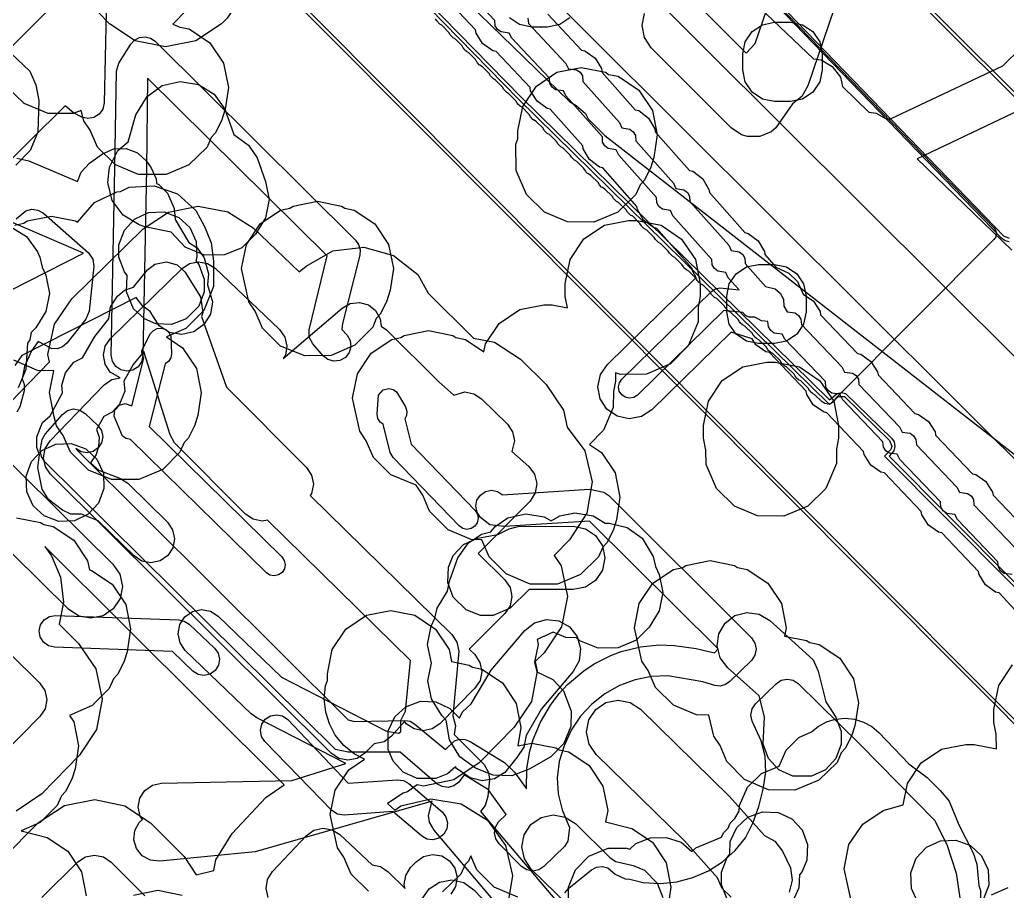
# Model space of a CAD drawing. Header units: metres. Extents: x -2677 to -840, y 169 to 1487.
# Drawn here: x -1801.8 to -1739.4, y 804.4 to 859.4 of the extents above; entities that cross this region are included whole.
import ezdxf

# ---------------------------------------------------------------- set-up
doc = ezdxf.new("R2010")
doc.units = ezdxf.units.M
doc.layers.add('AI_GREENING_EXCLUSIONS', color=1, linetype='Continuous')
doc.layers.add('AI_GREENING_LAWN', color=82, linetype='Continuous')

msp = doc.modelspace()

# ---------------------------------------------------------------- linework, layer by layer
at = {"layer": 'AI_GREENING_EXCLUSIONS'}
for points in [[(-1739.254, 845.574), (-1739.605, 845.726), (-1762.175, 869.105), (-1762.552, 869.284), (-1762.94, 869.131), (-1765.808, 866.538), (-1765.97, 866.44), (-1766.343, 866.451), (-1781.459, 881.676), (-1781.768, 881.694), (-1789.044, 873.593), (-1770.246, 854.371), (-1750.622, 835.102), (-1750.056, 835.606), (-1749.676, 835.604), (-1746.833, 832.825), (-1746.686, 832.455), (-1746.734, 832.257), (-1747.145, 831.842), (-1731.379, 815.986)], [(-1739.258, 845.374), (-1739.525, 845.432), (-1739.749, 845.588), (-1762.305, 868.952), (-1762.559, 869.081), (-1762.821, 868.97), (-1765.673, 866.39), (-1765.901, 866.252), (-1766.163, 866.209), (-1766.423, 866.267), (-1781.54, 881.489), (-1781.666, 881.508), (-1788.77, 873.598), (-1770.104, 854.512), (-1750.623, 835.382), (-1750.131, 835.791), (-1749.865, 835.842), (-1749.599, 835.789), (-1746.692, 832.967), (-1746.535, 832.729), (-1746.486, 832.449), (-1746.553, 832.172), (-1746.853, 831.832), (-1731.377, 816.268)], [(-1755.861, 871.388), (-1738.9, 854.498)], [(-1755.72, 871.529), (-1738.758, 854.639)], [(-1736.484, 812.463), (-1794.008, 870.197)], [(-1736.342, 812.603), (-1793.866, 870.339)], [(-1782.686, 869.423), (-1767.029, 854.224), (-1766.606, 853.978), (-1766.021, 853.461), (-1765.861, 853.133), (-1764.814, 852.076), (-1724.882, 821.015)], [(-1782.686, 869.423), (-1767.029, 854.224), (-1766.606, 853.978), (-1766.021, 853.461), (-1765.861, 853.133), (-1764.814, 852.076), (-1724.882, 821.015)], [(-1768.543, 867.631), (-1733.511, 832.742)], [(-1736.761, 829.487), (-1771.756, 864.367)], [(-1749.329, 863.02), (-1751.974, 855.215), (-1752.358, 854.535), (-1752.95, 854.071), (-1754.001, 852.564), (-1754.303, 852.317), (-1755.023, 852.018), (-1755.804, 852.017), (-1756.181, 852.131), (-1756.83, 852.565), (-1761.87, 857.608), (-1762.303, 858.257), (-1762.455, 859.022), (-1762.303, 859.787)], [(-1759.041, 860.435), (-1755.878, 857.27), (-1755.301, 857.885), (-1753.515, 863.136)], [(-1739.081, 824.36), (-1739.585, 824.429), (-1739.807, 824.588), (-1739.952, 824.82), (-1739.981, 825.155), (-1742.539, 827.827), (-1742.703, 828.156), (-1743.209, 828.221), (-1743.432, 828.377), (-1743.579, 828.608), (-1743.611, 828.947), (-1746.172, 831.623), (-1746.336, 831.952), (-1746.841, 832.016), (-1747.065, 832.173), (-1747.211, 832.403), (-1747.243, 832.743), (-1749.804, 835.418), (-1749.968, 835.747), (-1750.474, 835.812), (-1750.697, 835.968), (-1750.844, 836.199), (-1750.876, 836.538), (-1753.437, 839.214), (-1753.601, 839.543), (-1754.106, 839.607), (-1754.33, 839.764), (-1754.477, 839.994), (-1754.509, 840.335), (-1754.901, 840.368), (-1755.333, 840.609), (-1755.679, 840.606), (-1755.928, 840.718), (-1756.095, 840.897), (-1757.296, 841.025), (-1762.75, 835.694), (-1762.979, 835.545), (-1763.248, 835.494), (-1763.515, 835.551), (-1763.74, 835.705), (-1763.889, 835.934), (-1763.939, 836.202), (-1763.883, 836.47), (-1763.729, 836.695), (-1758.039, 842.256), (-1757.81, 842.406), (-1757.542, 842.456), (-1756.33, 842.33), (-1757.013, 843.095), (-1757.166, 843.429), (-1757.668, 843.511), (-1757.887, 843.675), (-1758.025, 843.911), (-1758.045, 844.251), (-1760.511, 847.014), (-1760.664, 847.349), (-1761.167, 847.431), (-1761.385, 847.595), (-1761.523, 847.831), (-1761.543, 848.171), (-1763.929, 850.844), (-1764.081, 851.178), (-1764.584, 851.26), (-1764.802, 851.425), (-1764.941, 851.66), (-1764.961, 852), (-1767.265, 854.583), (-1767.416, 854.905), (-1767.912, 854.973), (-1768.135, 855.131), (-1768.28, 855.362), (-1768.309, 855.702), (-1770.685, 858.219), (-1770.847, 858.549), (-1771.352, 858.617), (-1771.575, 858.775), (-1771.72, 859.006), (-1771.749, 859.346), (-1774.125, 861.863)], [(-1756.304, 861.373), (-1751.616, 856.912), (-1751.143, 856.848), (-1750.457, 856.434), (-1749.924, 855.761), (-1749.804, 855.163), (-1748.132, 853.549), (-1747.659, 853.485), (-1747.044, 853.136), (-1746.752, 853.139), (-1739.678, 856.483), (-1735.033, 861.049)], [(-1809.267, 850.707), (-1798.765, 861.206)], [(-1737.61, 820.728), (-1739.902, 823.194), (-1740.122, 823.245), (-1740.756, 823.7), (-1741.168, 824.362), (-1741.199, 824.547), (-1743.512, 826.982), (-1743.732, 827.031), (-1744.371, 827.478), (-1744.791, 828.137), (-1744.826, 828.336), (-1747.145, 830.778), (-1747.365, 830.826), (-1748.004, 831.274), (-1748.423, 831.932), (-1748.458, 832.132), (-1750.777, 834.573), (-1750.997, 834.622), (-1751.636, 835.07), (-1752.056, 835.728), (-1752.091, 835.928), (-1754.41, 838.369), (-1754.63, 838.418), (-1755.269, 838.865), (-1755.507, 839.24), (-1756.825, 839.667), (-1761.842, 834.764), (-1762.495, 834.338), (-1763.262, 834.195), (-1764.026, 834.356), (-1764.67, 834.796), (-1765.096, 835.45), (-1765.239, 836.217), (-1765.078, 836.981), (-1764.638, 837.625), (-1759.03, 843.105), (-1759.252, 843.482), (-1759.281, 843.683), (-1761.513, 846.204), (-1761.731, 846.26), (-1762.355, 846.73), (-1762.751, 847.402), (-1762.779, 847.603), (-1764.931, 850.033), (-1765.149, 850.089), (-1765.772, 850.559), (-1766.168, 851.231), (-1766.196, 851.432), (-1768.25, 853.742), (-1768.444, 853.786), (-1769.08, 854.239), (-1769.495, 854.9), (-1769.528, 855.1), (-1771.664, 857.38), (-1771.884, 857.431), (-1772.52, 857.883), (-1772.935, 858.544), (-1772.969, 858.744), (-1775.104, 861.024)], [(-1796.3, 859.87), (-1796.432, 854.132), (-1796.517, 853.751), (-1796.741, 853.432), (-1797.07, 853.223), (-1797.454, 853.155), (-1797.835, 853.24), (-1798.37, 853.52), (-1798.891, 853.95), (-1807.917, 845.039)], [(-1791.2, 860.017), (-1792.091, 859.106), (-1791.65, 858.924), (-1791.047, 858.805), (-1789.75, 857.937), (-1788.882, 856.64), (-1788.578, 855.109), (-1788.785, 853.738), (-1789.011, 853.013), (-1789.404, 852.223), (-1789.656, 851.953), (-1789.926, 851.345), (-1791.07, 850.222), (-1792.515, 849.618), (-1794.253, 849.618), (-1795.698, 850.222), (-1796.842, 851.345), (-1797.304, 852.411), (-1797.707, 853.013), (-1797.88, 853.664), (-1798.378, 853.472), (-1799.962, 853.472), (-1801.484, 854.092), (-1802.628, 855.215)], [(-1767.006, 859.516), (-1767.655, 859.082), (-1768.42, 858.93), (-1769.42, 858.93), (-1770.185, 859.082), (-1770.834, 859.516)], [(-1769.662, 859.483), (-1769.633, 859.144), (-1767.257, 856.627), (-1767.095, 856.296), (-1766.59, 856.229), (-1766.367, 856.07), (-1766.222, 855.839), (-1766.196, 855.487), (-1763.883, 852.895), (-1763.73, 852.561), (-1763.227, 852.479), (-1763.009, 852.314), (-1762.871, 852.079), (-1762.851, 851.739), (-1760.465, 849.066), (-1760.313, 848.731), (-1759.81, 848.649), (-1759.592, 848.485), (-1759.453, 848.25), (-1759.433, 847.909), (-1756.967, 845.146), (-1756.815, 844.811), (-1756.312, 844.73), (-1756.094, 844.565), (-1755.955, 844.33), (-1755.935, 843.989), (-1754.648, 842.547), (-1754.044, 842.408), (-1753.722, 842.129), (-1753.526, 841.743), (-1753.494, 841.298), (-1753.298, 840.937), (-1752.793, 840.872), (-1752.569, 840.716), (-1752.422, 840.485), (-1752.391, 840.146), (-1749.83, 837.47), (-1749.666, 837.141), (-1749.16, 837.077), (-1748.936, 836.92), (-1748.79, 836.69), (-1748.758, 836.35), (-1746.197, 833.674), (-1746.033, 833.345), (-1745.528, 833.281), (-1745.304, 833.124), (-1745.157, 832.894), (-1745.125, 832.555), (-1742.565, 829.879), (-1742.401, 829.55), (-1741.895, 829.485), (-1741.671, 829.329), (-1741.525, 829.098), (-1741.493, 828.759), (-1738.932, 826.083)], [(-1768.414, 859.746), (-1766.278, 857.465), (-1766.058, 857.415), (-1765.422, 856.963), (-1765.007, 856.302), (-1764.967, 856.062), (-1762.881, 853.706), (-1762.663, 853.65), (-1762.039, 853.18), (-1761.643, 852.507), (-1761.615, 852.306), (-1759.463, 849.877), (-1759.245, 849.82), (-1758.622, 849.351), (-1758.226, 848.678), (-1758.198, 848.477), (-1755.965, 845.957), (-1755.747, 845.9), (-1755.124, 845.431), (-1754.728, 844.758), (-1754.699, 844.557), (-1753.998, 843.771), (-1753.184, 843.396), (-1752.644, 842.856), (-1752.278, 842.064), (-1751.63, 841.614), (-1751.211, 840.956), (-1751.175, 840.756), (-1748.856, 838.315), (-1748.636, 838.266), (-1747.997, 837.819), (-1747.578, 837.161), (-1747.543, 836.961), (-1745.224, 834.52), (-1745.004, 834.471), (-1744.365, 834.023), (-1743.946, 833.365), (-1743.91, 833.165), (-1741.591, 830.724), (-1741.371, 830.675), (-1740.732, 830.228), (-1740.313, 829.569), (-1740.278, 829.37), (-1737.952, 826.918)], [(-1802.348, 857.296), (-1801.124, 856.137), (-1800.738, 855.281), (-1800.738, 855.281), (-1800.556, 854.292), (-1800.621, 852.3), (-1801.091, 851.135), (-1802.013, 850.213)], [(-1738.166, 853.88), (-1745.085, 850.608), (-1739.109, 844.839)], [(-1801.948, 850.651), (-1801.185, 850.489), (-1798.104, 849.167), (-1797.88, 849.763), (-1797.346, 850.332), (-1796.533, 850.914), (-1795.822, 851.235), (-1795.042, 851.26), (-1794.311, 850.985), (-1793.742, 850.451), (-1793.451, 850.044), (-1793.13, 849.333), (-1793.121, 849.054), (-1792.971, 848.99), (-1792.425, 848.433), (-1791.994, 847.467), (-1791.939, 846.777), (-1791.08, 845.327), (-1790.555, 844.995), (-1790.105, 844.358), (-1789.834, 843.336), (-1789.889, 842.645), (-1789.577, 841.567), (-1789.709, 840.798), (-1790.126, 840.139), (-1790.764, 839.689), (-1791.525, 839.517), (-1792.294, 839.65), (-1792.954, 840.067), (-1793.522, 840.972), (-1793.98, 841.297), (-1794.413, 841.846), (-1801.629, 838.187), (-1802.075, 837.554)], [(-1802.075, 846.428), (-1801.492, 846.543), (-1801.287, 846.681), (-1799.756, 846.985), (-1798.225, 846.681), (-1798.102, 846.598), (-1797.033, 847.851), (-1795.627, 848.53), (-1795.388, 848.544), (-1794.835, 848.811), (-1793.276, 848.9), (-1791.803, 848.386), (-1790.638, 847.348), (-1790.079, 846.326), (-1789.676, 845.312), (-1789.519, 844.139), (-1789.519, 842.555), (-1790.139, 841.033), (-1791.262, 839.889), (-1792.494, 839.357), (-1791.468, 838.671), (-1790.6, 837.374), (-1790.296, 835.843), (-1790.517, 834.402), (-1790.729, 833.747), (-1791.122, 832.957), (-1791.374, 832.687), (-1791.644, 832.079), (-1792.724, 830.999), (-1794.233, 830.352), (-1795.971, 830.352), (-1797.416, 830.956), (-1798.56, 832.079), (-1799.022, 833.145), (-1799.425, 833.747), (-1799.582, 834.312), (-1799.886, 835.843), (-1799.611, 837.225), (-1800.629, 837.241), (-1802.138, 837.888)], [(-1802.357, 835.225), (-1799.886, 837.787), (-1799.973, 838.249), (-1799.571, 840.158), (-1798.469, 841.768), (-1793.952, 846.186), (-1792.362, 847.235), (-1790.494, 847.612), (-1788.622, 847.263), (-1787.015, 846.24), (-1784.099, 843.473), (-1783.672, 843.839), (-1781.972, 844.796), (-1780.035, 845.029), (-1778.156, 844.504), (-1776.622, 843.299), (-1775.957, 842.118), (-1773.092, 839.273), (-1771.77, 839.022), (-1770.139, 837.953), (-1768.508, 836.35), (-1767.41, 834.738), (-1767.189, 833.673), (-1766.07, 832.171), (-1765.602, 830.216), (-1765.941, 828.235), (-1767.033, 826.548), (-1768.006, 825.557), (-1767.561, 824.902), (-1767.169, 822.977), (-1767.548, 821.05), (-1768.64, 819.418), (-1769.197, 818.863), (-1769.074, 818.259), (-1769.445, 816.343), (-1770.52, 814.716), (-1772.734, 812.479), (-1774.351, 811.387), (-1776.262, 810.996), (-1776.659, 811.073), (-1777.269, 810.628), (-1777.542, 810.562), (-1778.523, 809.908), (-1778.067, 809.48), (-1777.696, 809.745), (-1775.796, 810.188), (-1773.872, 809.87), (-1772.215, 808.84), (-1771.079, 807.254), (-1770.636, 805.354), (-1770.954, 803.43)], [(-1801.989, 846.816), (-1801.367, 847.325), (-1800.99, 847.425), (-1800.603, 847.374), (-1800.265, 847.178), (-1797.407, 844.664), (-1797.136, 844.278), (-1797.072, 843.811), (-1797.361, 840.997), (-1797.577, 840.472), (-1798.782, 838.975), (-1799.057, 838.739), (-1799.397, 838.615), (-1799.759, 838.622), (-1800.59, 839.07), (-1801.013, 838.483), (-1801.45, 837.485), (-1801.611, 836.715), (-1801.47, 836.379), (-1801.483, 835.955), (-1801.749, 834.954), (-1801.948, 834.618)], [(-1803.487, 841.729), (-1797.726, 844.651), (-1802.763, 846.814)], [(-1802.314, 846.309), (-1801.319, 845.692), (-1800.637, 844.741), (-1800.478, 844.391), (-1800.332, 843.771), (-1800.101, 843.259), (-1799.874, 842.111), (-1800.104, 840.963), (-1800.733, 839.927), (-1801.027, 839.634), (-1801.117, 839.186), (-1801.269, 838.959), (-1801.362, 837.295), (-1801.86, 836.144)], [(-1770.128, 801.779), (-1775.584, 808.217), (-1775.869, 808.729), (-1775.94, 809.148), (-1775.719, 810.041), (-1786.892, 806.848), (-1792.917, 806.259), (-1793.499, 806.319), (-1794.014, 806.597), (-1794.383, 807.052), (-1794.55, 807.613), (-1794.49, 808.195), (-1794.212, 808.71), (-1793.997, 808.884), (-1794.141, 809.091), (-1794.267, 809.662), (-1794.165, 810.239), (-1793.85, 810.732), (-1793.37, 811.067), (-1792.798, 811.193), (-1784.572, 811.362), (-1781.152, 812.419), (-1786.782, 815.301), (-1787.14, 815.557), (-1791.298, 819.569), (-1791.631, 820.05), (-1791.756, 820.622), (-1791.652, 821.198), (-1791.335, 821.69), (-1790.854, 822.024), (-1790.283, 822.148), (-1789.707, 822.044), (-1789.214, 821.728), (-1785.217, 817.87), (-1778.59, 814.478), (-1777.811, 814.336), (-1777.683, 814.451), (-1777.688, 815.135), (-1777.391, 815.73), (-1777.085, 818.931), (-1786.105, 827.798), (-1786.448, 827.731), (-1787.022, 827.847), (-1787.507, 828.173), (-1791.975, 832.677), (-1792.258, 833.189), (-1793.929, 838.445), (-1794.582, 837.613), (-1795.183, 836.558), (-1795.125, 835.943), (-1795.463, 835.119), (-1795.919, 834.603), (-1796.448, 834.332), (-1796.916, 833.51), (-1796.75, 833.026), (-1796.786, 832.442), (-1796.938, 831.931), (-1797.286, 831.414), (-1796.765, 830.957), (-1795.402, 830.426), (-1794.925, 830.118), (-1792.432, 827.674), (-1792.103, 827.19), (-1791.983, 826.617), (-1792.091, 826.042), (-1792.412, 825.552), (-1792.895, 825.223), (-1793.468, 825.103), (-1794.043, 825.211), (-1794.533, 825.532), (-1796.794, 827.748), (-1797.854, 828.161), (-1798.519, 828.164), (-1799.047, 828.416), (-1799.934, 829.094), (-1800.332, 829.745), (-1800.609, 831.107), (-1800.513, 831.914), (-1800.684, 832.374), (-1800.685, 833.05), (-1800.329, 833.968), (-1800.329, 833.968), (-1799.828, 834.377), (-1799.048, 835.829), (-1799.095, 836.317), (-1798.865, 837.085), (-1798.344, 837.768), (-1797.795, 838.033), (-1797.01, 839.379), (-1796.129, 840.5), (-1796.018, 841.266), (-1795.59, 841.933), (-1795.146, 842.313), (-1794.563, 842.493), (-1793.693, 843.597), (-1793.231, 843.955), (-1792.484, 844.111), (-1791.813, 843.913), (-1791.333, 843.475), (-1790.338, 841.882), (-1790.188, 840.908), (-1790.274, 840.655), (-1788.691, 836.195), (-1783.648, 831.119), (-1783.324, 830.632), (-1783.212, 830.057), (-1783.328, 829.484), (-1783.423, 829.343), (-1774.474, 820.572), (-1774.144, 820.089), (-1774.024, 819.516), (-1774.405, 815.445), (-1774.226, 814.804), (-1774.318, 814.268), (-1772.43, 812.363), (-1772.153, 811.848), (-1772.087, 811.406), (-1772.183, 810.336), (-1772.352, 809.775), (-1772.656, 809.402), (-1767.84, 803.719)], [(-1805.2, 834.205), (-1795.869, 825.018), (-1795.431, 824.373), (-1795.272, 823.608), (-1795.419, 822.842), (-1795.847, 822.19), (-1796.493, 821.751), (-1797.257, 821.593), (-1798.023, 821.739), (-1798.675, 822.168), (-1807.524, 830.879)], [(-1801.971, 827.945), (-1800.44, 827.641), (-1800.241, 827.507), (-1799.638, 827.388), (-1798.341, 826.52), (-1797.473, 825.223), (-1797.36, 824.65), (-1797.22, 824.623), (-1795.923, 823.755), (-1795.055, 822.458), (-1794.751, 820.927), (-1794.972, 819.486), (-1795.184, 818.831), (-1795.577, 818.041), (-1795.829, 817.771), (-1796.099, 817.163), (-1797.179, 816.083), (-1798.612, 815.467), (-1798.343, 815.066), (-1798.039, 813.535), (-1798.26, 812.094), (-1798.472, 811.439), (-1798.865, 810.649), (-1799.117, 810.379), (-1799.387, 809.771), (-1800.467, 808.691), (-1801.658, 808.176), (-1800.022, 807.758), (-1798.725, 806.89), (-1797.857, 805.593), (-1797.553, 804.062)], [(-1802.828, 806.437), (-1800.563, 808.691), (-1798.938, 809.771), (-1797.024, 810.147), (-1795.111, 809.762), (-1793.492, 808.674), (-1791.376, 806.547), (-1790.607, 805.39), (-1789.49, 805.661), (-1789.376, 806.343), (-1788.342, 807.998), (-1786.205, 810.27), (-1785.058, 811.088), (-1800.171, 826.129), (-1799.744, 825.541), (-1799.183, 824.193), (-1798.986, 822.619), (-1799.268, 821.215), (-1798.045, 820.014), (-1796.947, 818.402), (-1796.549, 816.492), (-1796.913, 814.575), (-1797.983, 812.943), (-1800.365, 810.518), (-1801.978, 809.42)], [(-1779.739, 804.36), (-1780.819, 805.44), (-1781.281, 806.506), (-1781.684, 807.108), (-1782.145, 809.204), (-1781.841, 810.735), (-1780.973, 812.032), (-1779.973, 812.701), (-1780.64, 813.039), (-1781.287, 813.572), (-1781.827, 814.226), (-1782.195, 814.929), (-1782.195, 814.929), (-1782.431, 815.671), (-1782.521, 816.52), (-1782.447, 817.332), (-1782.326, 817.661), (-1782.326, 818.087), (-1782.022, 819.618), (-1781.154, 820.915), (-1779.857, 821.783), (-1778.326, 822.087), (-1776.795, 821.783), (-1775.498, 820.915), (-1774.63, 819.618), (-1774.48, 818.86), (-1773.371, 818.64), (-1773.172, 818.506), (-1772.569, 818.387), (-1771.272, 817.519), (-1770.404, 816.222), (-1770.1, 814.691), (-1770.306, 813.545), (-1769.42, 813.721), (-1767.889, 813.417), (-1767.69, 813.283), (-1767.087, 813.164), (-1765.79, 812.296), (-1764.922, 810.999), (-1764.618, 809.468), (-1764.762, 808.746), (-1763.098, 808.322), (-1761.801, 807.454), (-1760.933, 806.157), (-1760.629, 804.626), (-1760.85, 803.185)], [(-1804.246, 821.199), (-1800.498, 817.517), (-1800.169, 817.034), (-1800.049, 816.461), (-1800.158, 815.886), (-1800.479, 815.396), (-1802.862, 812.971)], [(-1749.228, 803.677), (-1749.689, 805.773), (-1749.385, 807.304), (-1748.517, 808.601), (-1747.22, 809.469), (-1745.966, 809.814), (-1745.698, 811.166), (-1744.83, 812.463), (-1743.533, 813.331), (-1742.002, 813.635), (-1741.48, 813.63), (-1740.061, 813.348), (-1740.08, 814.276), (-1740.229, 815.026), (-1740.229, 815.828), (-1739.925, 817.359), (-1739.057, 818.656)], [(-1767.338, 804.259), (-1767.087, 804.558), (-1765.645, 805.714), (-1765.323, 805.887), (-1764.962, 805.932), (-1764.607, 805.845), (-1764.153, 805.429), (-1763.527, 805.134), (-1763.527, 805.134), (-1763.225, 805.129), (-1762.376, 804.911), (-1761.319, 804.849), (-1760.266, 804.952), (-1759.242, 805.219), (-1758.267, 805.646), (-1757.37, 806.225), (-1756.583, 806.933), (-1755.927, 807.743), (-1755.46, 808.669), (-1755.078, 809.708), (-1754.798, 810.797), (-1754.639, 811.871), (-1754.68, 812.882), (-1754.923, 813.868), (-1755.505, 815.104), (-1755.578, 815.487), (-1755.5, 815.869), (-1755.281, 816.192), (-1753.991, 817.467), (-1753.668, 817.68), (-1753.289, 817.755), (-1752.91, 817.681), (-1752.587, 817.468), (-1748.678, 813.625), (-1743.975, 808.839), (-1743.201, 807.31), (-1742.611, 805.501), (-1742.323, 803.526)], [(-1756.829, 803.987), (-1757.393, 804.527), (-1757.695, 805.216), (-1759.777, 807.534), (-1765.353, 813.001), (-1765.793, 813.646), (-1765.952, 814.41), (-1765.808, 815.176), (-1765.38, 815.829), (-1764.736, 816.269), (-1763.972, 816.429), (-1763.205, 816.284), (-1762.552, 815.857), (-1756.931, 810.346), (-1754.719, 807.889), (-1754.067, 807.515), (-1753.59, 806.897), (-1753.08, 805.836), (-1752.969, 805.064), (-1752.969, 805.064), (-1753.162, 804.308)], [(-1767.109, 803.3), (-1767.109, 804.624), (-1766.655, 805.707), (-1765.808, 806.573), (-1764.6, 807.077), (-1763.413, 807.077), (-1763.233, 807.017), (-1762.847, 807.377), (-1761.916, 807.727), (-1760.922, 807.754), (-1759.973, 807.454), (-1759.31, 806.87), (-1759.047, 807.108), (-1757.427, 807.779), (-1757.311, 808.049), (-1757.024, 808.336), (-1756.891, 808.652), (-1756.596, 808.952), (-1756.318, 809.422), (-1756.298, 809.768), (-1755.791, 810.931), (-1754.902, 811.795), (-1753.795, 812.252), (-1753.356, 813.267), (-1752.545, 814.078), (-1751.757, 814.422), (-1751.337, 814.77), (-1750.798, 815.058), (-1750.239, 815.226), (-1749.631, 815.285), (-1749.035, 815.223), (-1748.464, 815.046), (-1747.94, 814.761), (-1747.494, 814.392), (-1745.603, 812.412), (-1744.446, 811.537), (-1743.636, 810.727), (-1743.064, 810.039), (-1742.449, 808.561), (-1741.542, 806.777), (-1741.308, 806.078), (-1741.19, 804.725), (-1741.069, 804.4), (-1741.069, 803.863)], [(-1767.107, 803.458), (-1769.447, 805.753), (-1769.887, 806.397), (-1770.047, 807.161), (-1769.902, 807.928), (-1769.475, 808.581), (-1768.83, 809.021), (-1768.066, 809.181), (-1767.3, 809.036), (-1767.3, 809.036), (-1766.646, 808.609), (-1764.46, 806.464), (-1764.116, 806.248), (-1763.019, 805.987), (-1762.296, 805.685), (-1761.49, 804.879), (-1761.149, 803.962)], [(-1786.068, 803.956), (-1786.199, 804.526), (-1786.103, 805.103), (-1785.793, 805.6), (-1783.656, 807.872), (-1783.179, 808.212), (-1782.609, 808.343), (-1782.032, 808.247), (-1781.535, 807.937), (-1779.5, 806.022), (-1778.968, 805.917), (-1778.482, 805.595), (-1777.416, 804.539), (-1777.472, 804.779), (-1777.377, 805.356), (-1777.068, 805.853), (-1776.728, 806.216), (-1776.252, 806.557), (-1775.682, 806.69), (-1775.105, 806.595), (-1774.608, 806.286), (-1774.267, 805.81), (-1774.134, 805.24), (-1774.229, 804.663), (-1774.538, 804.166)], [(-1800.359, 803.956), (-1798.094, 806.21), (-1797.607, 806.534), (-1797.032, 806.647), (-1796.459, 806.531), (-1795.973, 806.205), (-1793.857, 804.079)], [(-1770.293, 803.977), (-1771.802, 804.624), (-1772.882, 805.704), (-1773.268, 806.588), (-1773.419, 806.261), (-1773.633, 806.048), (-1773.903, 805.44), (-1775.047, 804.317)], [(-1776.342, 803.881), (-1775.894, 804.52), (-1775.236, 804.939), (-1774.467, 805.074), (-1773.706, 804.905), (-1773.067, 804.457), (-1767.506, 798.642)], [(-1739.354, 804.574), (-1740.411, 804.116)], [(-1794.569, 804.119), (-1793.038, 804.423), (-1791.507, 804.119)]]:
    msp.add_lwpolyline(points, dxfattribs=at)
for points in [[(-1797.87, 861.46), (-1798.249, 863.377), (-1797.866, 865.29), (-1796.78, 866.91), (-1796.419, 867.27), (-1794.796, 868.351), (-1792.882, 868.729), (-1790.969, 868.346), (-1789.348, 867.259), (-1788.65, 866.559), (-1787.569, 864.936), (-1787.191, 863.022), (-1787.572, 861.116), (-1788.655, 859.493), (-1789.017, 859.132), (-1790.64, 858.049), (-1792.554, 857.67), (-1794.467, 858.052), (-1796.088, 859.137), (-1796.789, 859.839), (-1797.87, 861.46)], [(-1751.669, 854.812), (-1752.318, 854.378), (-1753.083, 854.226), (-1754.083, 854.226), (-1754.848, 854.378), (-1755.497, 854.812), (-1755.931, 855.461), (-1756.083, 856.226), (-1756.083, 857.226), (-1755.931, 857.991), (-1755.497, 858.64), (-1754.848, 859.074), (-1754.083, 859.226), (-1753.083, 859.226), (-1752.318, 859.074), (-1751.669, 858.64), (-1751.235, 857.991), (-1751.083, 857.226), (-1751.083, 856.226), (-1751.235, 855.461), (-1751.669, 854.812)], [(-1794.279, 837.474), (-1794.607, 837.263), (-1794.991, 837.194), (-1795.373, 837.277), (-1795.693, 837.5), (-1795.904, 837.828), (-1795.973, 838.212), (-1795.755, 850.018), (-1795.755, 850.018), (-1795.755, 850.018), (-1795.642, 856.134), (-1795.492, 856.643), (-1794.748, 857.843), (-1794.508, 858.108), (-1794.19, 858.272), (-1793.835, 858.314), (-1793.488, 858.228), (-1793.193, 858.026), (-1780.549, 845.469), (-1780.352, 845.192), (-1780.26, 844.865), (-1780.282, 844.525), (-1781.369, 840.21), (-1781.411, 839.822), (-1781.084, 839.472), (-1780.893, 839.132), (-1780.846, 838.744), (-1780.951, 838.369), (-1781.192, 838.062), (-1781.532, 837.87), (-1781.92, 837.824), (-1782.295, 837.929), (-1782.602, 838.17), (-1783.256, 838.932), (-1783.469, 839.349), (-1783.469, 839.817), (-1782.333, 844.486), (-1793.692, 855.702), (-1793.755, 849.982), (-1793.755, 849.982), (-1793.973, 838.176), (-1794.056, 837.794), (-1794.279, 837.474)], [(-1763.964, 855.818), (-1762.667, 854.95), (-1761.799, 853.653), (-1761.495, 852.122), (-1761.716, 850.681), (-1761.928, 850.026), (-1762.321, 849.236), (-1762.57, 848.969), (-1762.842, 848.356), (-1763.986, 847.233), (-1765.508, 846.613), (-1767.169, 846.629), (-1768.614, 847.233), (-1769.758, 848.356), (-1770.405, 849.865), (-1770.421, 851.526), (-1770.297, 851.862), (-1770.297, 852.375), (-1769.993, 853.906), (-1769.125, 855.203), (-1767.828, 856.071), (-1766.297, 856.375), (-1764.766, 856.071), (-1764.567, 855.937), (-1763.964, 855.818)], [(-1791.625, 855.493), (-1790.47, 855.304), (-1789.475, 854.687), (-1788.793, 853.736), (-1788.234, 852.137), (-1787.304, 851.47), (-1786.765, 850.662), (-1786.229, 849.18), (-1786.002, 848.032), (-1786.232, 846.884), (-1786.861, 845.848), (-1787.735, 844.995), (-1788.818, 844.542), (-1790.084, 844.526), (-1791.309, 845.038), (-1792.184, 845.966), (-1793.854, 846.307), (-1794.216, 846.437), (-1795.219, 847.039), (-1795.916, 847.98), (-1796.2, 849.115), (-1796.088, 850.084), (-1795.554, 851.126), (-1794.905, 851.676), (-1794.414, 853.386), (-1793.716, 854.544), (-1792.765, 855.226), (-1791.625, 855.493)], [(-1781.43, 847.624), (-1781.231, 847.49), (-1780.628, 847.371), (-1779.331, 846.503), (-1778.463, 845.206), (-1778.159, 843.675), (-1778.366, 842.304), (-1778.592, 841.579), (-1778.985, 840.789), (-1779.237, 840.519), (-1779.464, 839.975), (-1780.587, 838.831), (-1782.096, 838.184), (-1783.757, 838.168), (-1785.279, 838.788), (-1786.423, 839.911), (-1786.885, 840.977), (-1787.288, 841.579), (-1787.749, 843.675), (-1787.445, 845.206), (-1786.577, 846.503), (-1785.28, 847.371), (-1784.697, 847.486), (-1784.492, 847.624), (-1782.961, 847.928), (-1781.43, 847.624)], [(-1791.717, 846.909), (-1791.018, 846.262), (-1790.609, 845.38), (-1790.57, 844.394), (-1790.625, 844.161), (-1790.442, 843.926), (-1790.101, 843.009), (-1790.101, 842.217), (-1790.442, 841.3), (-1791.248, 840.494), (-1792.165, 840.153), (-1793.151, 840.192), (-1793.874, 840.494), (-1794.573, 841.141), (-1795.021, 842.217), (-1794.966, 843.242), (-1795.149, 843.477), (-1795.49, 844.394), (-1795.49, 845.186), (-1795.149, 846.103), (-1794.502, 846.802), (-1793.62, 847.211), (-1792.634, 847.25), (-1791.717, 846.909)], [(-1779.56, 838.332), (-1778.263, 839.2), (-1777.68, 839.315), (-1777.475, 839.453), (-1775.944, 839.757), (-1774.413, 839.453), (-1774.214, 839.319), (-1773.611, 839.2), (-1772.445, 838.42), (-1772.346, 838.918), (-1771.478, 840.215), (-1770.181, 841.083), (-1768.65, 841.387), (-1768.128, 841.382), (-1767.158, 841.189), (-1767.303, 841.916), (-1767.303, 842.718), (-1766.999, 844.249), (-1766.131, 845.546), (-1764.834, 846.414), (-1763.303, 846.718), (-1762.781, 846.713), (-1761.25, 846.409), (-1759.953, 845.541), (-1759.085, 844.244), (-1758.781, 842.713), (-1758.781, 841.907), (-1758.912, 841.248), (-1758.912, 840.323), (-1759.532, 838.801), (-1760.655, 837.657), (-1762.164, 837.01), (-1763.825, 836.994), (-1764.128, 837.104), (-1764.128, 836.576), (-1764.259, 835.917), (-1764.275, 834.915), (-1764.879, 833.47), (-1765.763, 832.566), (-1765.023, 832.071), (-1764.155, 830.774), (-1763.851, 829.243), (-1764.072, 827.802), (-1764.284, 827.147), (-1764.677, 826.357), (-1764.929, 826.087), (-1765.199, 825.479), (-1766.343, 824.356), (-1767.788, 823.752), (-1769.526, 823.752), (-1771.035, 824.399), (-1772.115, 825.479), (-1772.581, 826.551), (-1773.255, 826.567), (-1774.7, 827.171), (-1775.887, 828.358), (-1776.306, 829.36), (-1776.715, 829.997), (-1778.326, 830.66), (-1779.406, 831.74), (-1779.868, 832.806), (-1780.271, 833.408), (-1780.732, 835.504), (-1780.428, 837.035), (-1779.56, 838.332)], [(-1784.879, 838.784), (-1784.977, 838.207), (-1785.113, 837.993), (-1781.394, 841.183), (-1780.884, 841.47), (-1780.302, 841.54), (-1779.739, 841.382), (-1779.278, 841.021), (-1778.991, 840.511), (-1778.936, 840.048), (-1778.594, 839.809), (-1775.286, 836.524), (-1774.345, 835.688), (-1773.656, 835.886), (-1773.081, 835.777), (-1772.592, 835.456), (-1770.961, 833.854), (-1770.632, 833.37), (-1770.513, 832.797), (-1770.68, 832.134), (-1769.601, 831.171), (-1769.24, 830.688), (-1769.1, 830.101), (-1769.202, 829.507), (-1769.529, 829.001), (-1772.794, 825.678), (-1771.118, 824.03), (-1770.787, 823.542), (-1770.669, 822.965), (-1770.783, 822.387), (-1771.11, 821.897), (-1773.378, 819.638), (-1773.019, 819.299), (-1772.691, 818.814), (-1772.574, 818.241), (-1772.685, 817.666), (-1773.008, 817.178), (-1775.222, 814.941), (-1775.707, 814.613), (-1776.28, 814.496), (-1776.855, 814.607), (-1777.343, 814.93), (-1777.449, 815.081), (-1778.267, 814.149), (-1778.74, 813.804), (-1779.363, 813.675), (-1779.97, 813.069), (-1780.456, 812.746), (-1781.029, 812.632), (-1781.601, 812.745), (-1782.087, 813.069), (-1799.81, 830.685), (-1800.138, 831.166), (-1800.258, 831.735), (-1800.153, 832.306), (-1799.838, 832.795), (-1796.425, 836.334), (-1795.944, 836.668), (-1795.415, 836.784), (-1796.045, 837.145), (-1796.365, 837.635), (-1796.473, 838.211), (-1796.352, 838.783), (-1796.022, 839.266), (-1791.505, 843.684), (-1791.028, 843.999), (-1790.468, 844.112), (-1789.906, 844.007), (-1789.424, 843.7), (-1785.346, 839.832), (-1785.008, 839.354), (-1784.879, 838.784)], [(-1752.685, 839.527), (-1753.334, 839.093), (-1754.099, 838.941), (-1755.099, 838.941), (-1755.864, 839.093), (-1756.513, 839.527), (-1756.947, 840.176), (-1757.099, 840.941), (-1757.099, 841.941), (-1756.947, 842.706), (-1756.513, 843.355), (-1755.864, 843.789), (-1755.099, 843.941), (-1754.099, 843.941), (-1753.334, 843.789), (-1752.685, 843.355), (-1752.251, 842.706), (-1752.099, 841.941), (-1752.099, 840.941), (-1752.251, 840.176), (-1752.685, 839.527)], [(-1794.047, 838.502), (-1793.493, 839.571), (-1793.314, 839.777), (-1793.069, 839.898), (-1792.796, 839.916), (-1792.538, 839.829), (-1792.332, 839.649), (-1792.211, 839.404), (-1792.168, 838.302), (-1792.216, 838.033), (-1792.363, 837.803), (-1792.564, 837.663), (-1793.582, 833.695), (-1785.2, 825.476), (-1785.046, 825.25), (-1784.99, 824.983), (-1785.041, 824.714), (-1785.19, 824.486), (-1785.416, 824.332), (-1785.683, 824.276), (-1785.952, 824.327), (-1786.18, 824.476), (-1794.761, 832.89), (-1795.035, 832.946), (-1795.26, 833.101), (-1795.796, 834.364), (-1795.745, 834.735), (-1795.454, 835.062), (-1795.091, 835.157), (-1794.687, 835.018), (-1793.92, 838.011), (-1794.028, 838.23), (-1794.047, 838.502)], [(-1754.044, 837.767), (-1752.513, 837.463), (-1751.216, 836.595), (-1750.348, 835.298), (-1750.044, 833.767), (-1750.044, 832.961), (-1750.175, 832.302), (-1750.175, 831.377), (-1750.838, 829.791), (-1751.982, 828.668), (-1753.504, 828.048), (-1755.165, 828.064), (-1756.61, 828.668), (-1757.754, 829.791), (-1758.401, 831.3), (-1758.417, 832.22), (-1758.566, 832.97), (-1758.566, 833.772), (-1758.262, 835.303), (-1757.394, 836.6), (-1756.097, 837.468), (-1754.566, 837.772), (-1754.044, 837.767)], [(-1778.181, 836.044), (-1777.958, 835.887), (-1777.395, 834.938), (-1777.31, 834.679), (-1777.329, 834.406), (-1777.439, 834.188), (-1777.038, 832.588), (-1772.995, 828.396), (-1772.847, 828.167), (-1772.799, 827.898), (-1772.857, 827.631), (-1773.013, 827.407), (-1773.243, 827.259), (-1773.512, 827.21), (-1773.778, 827.269), (-1774.003, 827.424), (-1778.176, 831.751), (-1778.351, 832.067), (-1778.797, 833.848), (-1778.997, 833.989), (-1779.143, 834.219), (-1779.189, 834.489), (-1779.105, 835.689), (-1778.811, 836.013), (-1778.448, 836.104), (-1778.181, 836.044)], [(-1797.955, 834.747), (-1797.615, 834.532), (-1796.819, 833.764), (-1796.597, 833.444), (-1796.513, 833.063), (-1796.583, 832.679), (-1796.794, 832.35), (-1797.114, 832.128), (-1797.495, 832.045), (-1797.879, 832.114), (-1798.205, 832.323), (-1798.118, 832.194), (-1781.006, 815.194), (-1780.616, 815.084), (-1777.442, 815.151), (-1777.098, 815.092), (-1776.794, 814.917), (-1774.874, 813.307), (-1774.308, 813.85), (-1773.979, 813.959), (-1773.632, 813.949), (-1773.31, 813.822), (-1771.144, 812.489), (-1770.508, 811.879), (-1769.744, 810.821), (-1769.73, 812.119), (-1769.541, 813.212), (-1769.328, 813.933), (-1768.866, 815.034), (-1768.241, 816.118), (-1767.69, 816.84), (-1767.162, 817.412), (-1766.134, 818.285), (-1765.475, 818.719), (-1764.422, 819.248), (-1763.768, 819.493), (-1762.555, 819.796), (-1761.382, 819.919), (-1760.398, 819.88), (-1759.034, 819.682), (-1757.886, 819.422), (-1757.65, 819.675), (-1765.767, 827.735), (-1771.162, 827.397), (-1772.073, 827.501), (-1772.651, 827.962), (-1772.871, 828.284), (-1772.951, 828.666), (-1772.879, 829.05), (-1772.665, 829.376), (-1772.343, 829.596), (-1771.961, 829.676), (-1771.577, 829.604), (-1771.258, 829.395), (-1765.767, 829.739), (-1764.875, 829.562), (-1764.55, 829.345), (-1755.547, 820.358), (-1755.329, 820.032), (-1755.253, 819.648), (-1755.331, 819.264), (-1755.55, 818.939), (-1756.902, 817.602), (-1757.185, 817.405), (-1757.519, 817.316), (-1757.863, 817.346), (-1758.608, 817.592), (-1760.828, 817.957), (-1761.849, 817.922), (-1762.881, 817.719), (-1763.879, 817.352), (-1764.8, 816.834), (-1765.625, 816.181), (-1766.338, 815.408), (-1766.922, 814.533), (-1767.382, 813.552), (-1767.689, 812.552), (-1767.807, 811.529), (-1767.745, 810.502), (-1767.496, 809.492), (-1767.025, 808.392), (-1767.137, 807.514), (-1767.358, 807.192), (-1768.651, 805.925), (-1768.976, 805.712), (-1769.357, 805.639), (-1769.737, 805.716), (-1770.059, 805.933), (-1771.481, 807.358), (-1771.693, 807.672), (-1771.773, 808.043), (-1771.709, 808.417), (-1771.51, 808.74), (-1771.043, 809.203), (-1772.16, 810.774), (-1773.684, 811.704), (-1774.027, 811.251), (-1774.331, 811.02), (-1774.701, 810.92), (-1775.081, 810.966), (-1775.416, 811.151), (-1777.729, 813.149), (-1781.024, 813.132), (-1781.81, 813.306), (-1800.17, 831.484), (-1800.388, 831.808), (-1800.466, 832.19), (-1800.348, 832.88), (-1800.153, 833.218), (-1799.063, 834.469), (-1798.743, 834.713), (-1798.352, 834.811), (-1797.955, 834.747)], [(-1796.436, 829.781), (-1796.777, 828.864), (-1797.424, 828.165), (-1798.306, 827.756), (-1799.292, 827.717), (-1800.209, 828.058), (-1800.908, 828.705), (-1801.317, 829.587), (-1801.356, 830.573), (-1801.015, 831.49), (-1800.368, 832.189), (-1799.486, 832.598), (-1798.5, 832.637), (-1797.583, 832.296), (-1796.884, 831.649), (-1796.475, 830.767), (-1796.436, 829.781)], [(-1774.624, 823.935), (-1774.088, 825.417), (-1773.406, 826.368), (-1772.598, 826.907), (-1772.001, 827.052), (-1771.736, 827.393), (-1770.928, 827.932), (-1769.788, 828.199), (-1768.633, 828.01), (-1768.187, 827.746), (-1767.655, 828.072), (-1766.702, 828.261), (-1765.547, 828.072), (-1764.778, 827.595), (-1764.54, 827.603), (-1763.4, 827.336), (-1762.449, 826.654), (-1761.751, 825.496), (-1761.605, 824.876), (-1761.374, 824.364), (-1761.147, 823.216), (-1761.377, 822.068), (-1762.006, 821.032), (-1762.816, 820.222), (-1763.963, 819.726), (-1765.229, 819.71), (-1766.39, 820.179), (-1766.6, 820.368), (-1767.267, 820.384), (-1768.064, 820.718), (-1769.073, 820.252), (-1769.013, 819.947), (-1769.236, 818.834), (-1769.099, 818.221), (-1768.081, 817.724), (-1767.413, 817.019), (-1766.924, 815.741), (-1766.95, 814.77), (-1767.391, 813.686), (-1768.213, 812.853), (-1769.584, 812.075), (-1770.677, 811.658), (-1771.847, 811.691), (-1772.974, 812.138), (-1773.962, 812.855), (-1774.62, 813.921), (-1774.817, 815.171), (-1775.103, 815.468), (-1775.744, 816.504), (-1775.974, 817.652), (-1775.753, 818.771), (-1776.001, 819.947), (-1775.774, 821.095), (-1775.543, 821.607), (-1775.397, 822.227), (-1774.749, 823.304), (-1774.624, 823.935)], [(-1766.031, 827.252), (-1765.383, 826.819), (-1764.949, 826.17), (-1764.797, 825.405), (-1764.949, 824.639), (-1765.383, 823.99), (-1766.031, 823.557), (-1766.797, 823.405), (-1769.574, 823.405), (-1770.782, 822.23), (-1771.858, 821.782), (-1772.65, 821.782), (-1773.567, 822.123), (-1774.373, 822.929), (-1774.714, 823.846), (-1774.675, 824.832), (-1774.373, 825.555), (-1773.726, 826.254), (-1772.844, 826.663), (-1771.557, 826.881), (-1770.84, 827.252), (-1770.268, 827.395), (-1766.797, 827.405), (-1766.031, 827.252)], [(-1762.935, 820.989), (-1762.631, 822.52), (-1761.763, 823.817), (-1760.466, 824.685), (-1759.883, 824.8), (-1759.678, 824.938), (-1758.147, 825.242), (-1756.616, 824.938), (-1756.417, 824.804), (-1755.814, 824.685), (-1754.517, 823.817), (-1753.649, 822.52), (-1753.345, 820.989), (-1753.447, 820.476), (-1752.064, 820.201), (-1751.865, 820.067), (-1751.262, 819.948), (-1749.965, 819.08), (-1749.097, 817.783), (-1748.793, 816.252), (-1749.014, 814.811), (-1749.226, 814.156), (-1749.619, 813.366), (-1749.871, 813.096), (-1750.141, 812.488), (-1751.285, 811.365), (-1752.807, 810.745), (-1754.468, 810.761), (-1755.977, 811.408), (-1757.1, 812.552), (-1757.519, 813.554), (-1757.922, 814.156), (-1758.23, 815.482), (-1759.02, 815.498), (-1760.465, 816.102), (-1761.609, 817.225), (-1762.071, 818.291), (-1762.474, 818.893), (-1762.935, 820.989)], [(-1799.495, 821.775), (-1791.713, 821.495), (-1791.365, 821.419), (-1791.066, 821.226), (-1789.451, 819.714), (-1789.223, 819.397), (-1789.135, 819.017), (-1789.198, 818.632), (-1789.404, 818.301), (-1789.721, 818.073), (-1790.101, 817.985), (-1790.486, 818.048), (-1790.817, 818.254), (-1792.107, 819.508), (-1799.567, 819.777), (-1799.947, 819.866), (-1800.263, 820.095), (-1800.468, 820.427), (-1800.53, 820.812), (-1800.441, 821.192), (-1800.212, 821.508), (-1799.88, 821.713), (-1799.495, 821.775)], [(-1771.976, 818.327), (-1769.854, 820.824), (-1769.242, 821.308), (-1768.491, 821.522), (-1767.716, 821.432), (-1767.034, 821.052), (-1766.55, 820.441), (-1766.336, 819.69), (-1766.426, 818.915), (-1766.806, 818.233), (-1768.808, 815.877), (-1769.769, 814.198), (-1769.919, 813.461), (-1770.356, 812.814), (-1771.113, 811.85), (-1771.782, 811.449), (-1772.554, 811.335), (-1773.311, 811.525), (-1774.173, 812.102), (-1774.245, 812.223), (-1774.747, 811.773), (-1775.47, 811.471), (-1776.65, 811.471), (-1777.532, 811.88), (-1778.179, 812.579), (-1778.481, 813.302), (-1778.481, 814.482), (-1778.072, 815.364), (-1777.373, 816.011), (-1776.456, 816.352), (-1775.47, 816.313), (-1774.588, 815.904), (-1773.991, 815.279), (-1773.8, 815.68), (-1773.241, 816.184), (-1771.976, 818.327)], [(-1755.829, 821.962), (-1755.056, 821.854), (-1754.383, 821.459), (-1751.653, 818.972), (-1751.322, 818.265), (-1750.845, 816.33), (-1750.223, 815.361), (-1749.882, 814.444), (-1749.882, 813.652), (-1750.223, 812.735), (-1750.87, 812.036), (-1751.752, 811.627), (-1752.932, 811.627), (-1753.814, 812.036), (-1754.461, 812.735), (-1754.802, 813.652), (-1754.728, 815.373), (-1755.057, 816.705), (-1757.041, 818.471), (-1757.512, 819.093), (-1757.709, 819.848), (-1757.601, 820.621), (-1757.206, 821.294), (-1756.584, 821.765), (-1755.829, 821.962)], [(-1785.92, 815.438), (-1785.536, 815.508), (-1785.155, 815.426), (-1784.834, 815.204), (-1781.008, 811.182), (-1777.896, 811.402), (-1777.511, 811.354), (-1777.173, 811.163), (-1775.085, 809.366), (-1774.844, 809.059), (-1774.74, 808.683), (-1774.787, 808.295), (-1774.979, 807.956), (-1775.286, 807.715), (-1775.662, 807.611), (-1776.05, 807.658), (-1776.389, 807.85), (-1778.195, 809.404), (-1781.266, 809.159), (-1781.694, 809.222), (-1782.055, 809.46), (-1786.27, 813.812), (-1786.482, 814.14), (-1786.552, 814.524), (-1786.47, 814.905), (-1786.248, 815.226), (-1785.92, 815.438)], [(-1752.985, 808.934), (-1752.338, 808.235), (-1751.997, 807.318), (-1752.036, 806.332), (-1752.338, 805.609), (-1752.506, 805.39), (-1752.545, 804.581), (-1752.954, 803.699), (-1753.653, 803.052), (-1754.376, 802.75), (-1755.362, 802.711), (-1756.279, 803.052), (-1757.085, 803.858), (-1757.426, 804.775), (-1757.426, 805.567), (-1757.085, 806.484), (-1756.917, 806.703), (-1756.878, 807.512), (-1756.469, 808.394), (-1755.77, 809.041), (-1754.853, 809.382), (-1753.867, 809.343), (-1752.985, 808.934)], [(-1740.562, 804.735), (-1740.903, 803.818), (-1741.55, 803.119), (-1742.432, 802.71), (-1743.418, 802.671), (-1744.335, 803.012), (-1745.034, 803.659), (-1745.443, 804.541), (-1745.482, 805.527), (-1745.141, 806.444), (-1744.494, 807.143), (-1743.612, 807.552), (-1742.626, 807.591), (-1741.709, 807.25), (-1741.01, 806.603), (-1740.601, 805.721), (-1740.562, 804.735)]]:
    msp.add_lwpolyline(points, close=True, dxfattribs=at)
at = {"layer": 'AI_GREENING_LAWN'}
msp.add_lwpolyline([(-1762.224, 868.961), (-1740.222, 846.221), (-1740.117, 846.059), (-1740.081, 845.869), (-1740.12, 845.68), (-1740.227, 845.52), (-1750.202, 835.522), (-1750.254, 835.444), (-1750.263, 835.424), (-1750.371, 835.265), (-1750.532, 835.158), (-1750.721, 835.12), (-1750.911, 835.157), (-1751.072, 835.262), (-1751.535, 835.713), (-1751.68, 835.793), (-1751.826, 835.914), (-1751.862, 835.982), (-1751.868, 835.979), (-1751.964, 836.134), (-1752.421, 836.58), (-1752.565, 836.659), (-1752.711, 836.781), (-1752.748, 836.848), (-1752.753, 836.845), (-1752.849, 837.001), (-1753.306, 837.446), (-1753.446, 837.523), (-1753.638, 837.711), (-1753.719, 837.85), (-1754.191, 838.312), (-1754.337, 838.392), (-1754.482, 838.514), (-1754.519, 838.581), (-1754.524, 838.578), (-1754.62, 838.734), (-1755.077, 839.179), (-1755.222, 839.259), (-1755.368, 839.38), (-1755.404, 839.448), (-1755.41, 839.444), (-1755.505, 839.6), (-1755.962, 840.046), (-1756.107, 840.125), (-1756.253, 840.247), (-1756.29, 840.314), (-1756.295, 840.311), (-1756.391, 840.466), (-1756.848, 840.912), (-1756.988, 840.989), (-1757.18, 841.177), (-1757.261, 841.316), (-1757.733, 841.778), (-1757.874, 841.856), (-1758.066, 842.043), (-1758.146, 842.182), (-1758.601, 842.629), (-1758.759, 842.721), (-1758.757, 842.724), (-1758.808, 842.747), (-1758.924, 842.862), (-1758.949, 842.911), (-1758.952, 842.91), (-1759.047, 843.066), (-1759.504, 843.511), (-1759.649, 843.591), (-1759.795, 843.712), (-1759.832, 843.78), (-1759.837, 843.777), (-1759.933, 843.932), (-1760.39, 844.378), (-1760.53, 844.455), (-1760.722, 844.642), (-1760.802, 844.781), (-1761.275, 845.244), (-1761.416, 845.321), (-1761.607, 845.509), (-1761.688, 845.648), (-1762.143, 846.095), (-1762.301, 846.187), (-1762.299, 846.189), (-1762.349, 846.213), (-1762.466, 846.328), (-1762.491, 846.377), (-1762.493, 846.376), (-1762.589, 846.532), (-1763.046, 846.977), (-1763.186, 847.054), (-1763.378, 847.242), (-1763.459, 847.381), (-1763.931, 847.843), (-1764.072, 847.921), (-1764.264, 848.108), (-1764.344, 848.247), (-1764.799, 848.694), (-1764.957, 848.786), (-1764.954, 848.792), (-1765.022, 848.827), (-1765.147, 848.97), (-1765.229, 849.113), (-1765.685, 849.561), (-1765.842, 849.653), (-1765.841, 849.655), (-1765.89, 849.679), (-1766.007, 849.794), (-1766.031, 849.843), (-1766.034, 849.842), (-1766.129, 849.997), (-1766.574, 850.435), (-1766.714, 850.513), (-1766.905, 850.701), (-1766.985, 850.841), (-1767.435, 851.286), (-1767.576, 851.364), (-1767.766, 851.552), (-1767.846, 851.692), (-1768.297, 852.137), (-1768.438, 852.215), (-1768.628, 852.404), (-1768.708, 852.543), (-1769.141, 852.973), (-1769.299, 853.066), (-1769.297, 853.068), (-1769.347, 853.092), (-1769.464, 853.207), (-1769.49, 853.26), (-1769.493, 853.258), (-1769.584, 853.411), (-1770.011, 853.843), (-1770.153, 853.925), (-1770.297, 854.05), (-1770.332, 854.118), (-1770.337, 854.115), (-1770.43, 854.273), (-1770.857, 854.708), (-1770.996, 854.788), (-1771.183, 854.98), (-1771.261, 855.121), (-1771.704, 855.574), (-1771.843, 855.655), (-1772.03, 855.846), (-1772.107, 855.987), (-1772.533, 856.424), (-1772.689, 856.52), (-1772.688, 856.522), (-1772.737, 856.547), (-1772.852, 856.664), (-1772.876, 856.714), (-1772.878, 856.713), (-1772.97, 856.87), (-1773.398, 857.306), (-1773.541, 857.389), (-1773.684, 857.513), (-1773.719, 857.582), (-1773.725, 857.578), (-1773.817, 857.736), (-1774.244, 858.172), (-1774.383, 858.252), (-1774.571, 858.444), (-1774.648, 858.584), (-1775.091, 859.037), (-1775.23, 859.118), (-1775.418, 859.31), (-1775.495, 859.45)], dxfattribs=at)

doc.saveas('drawing.dxf')
